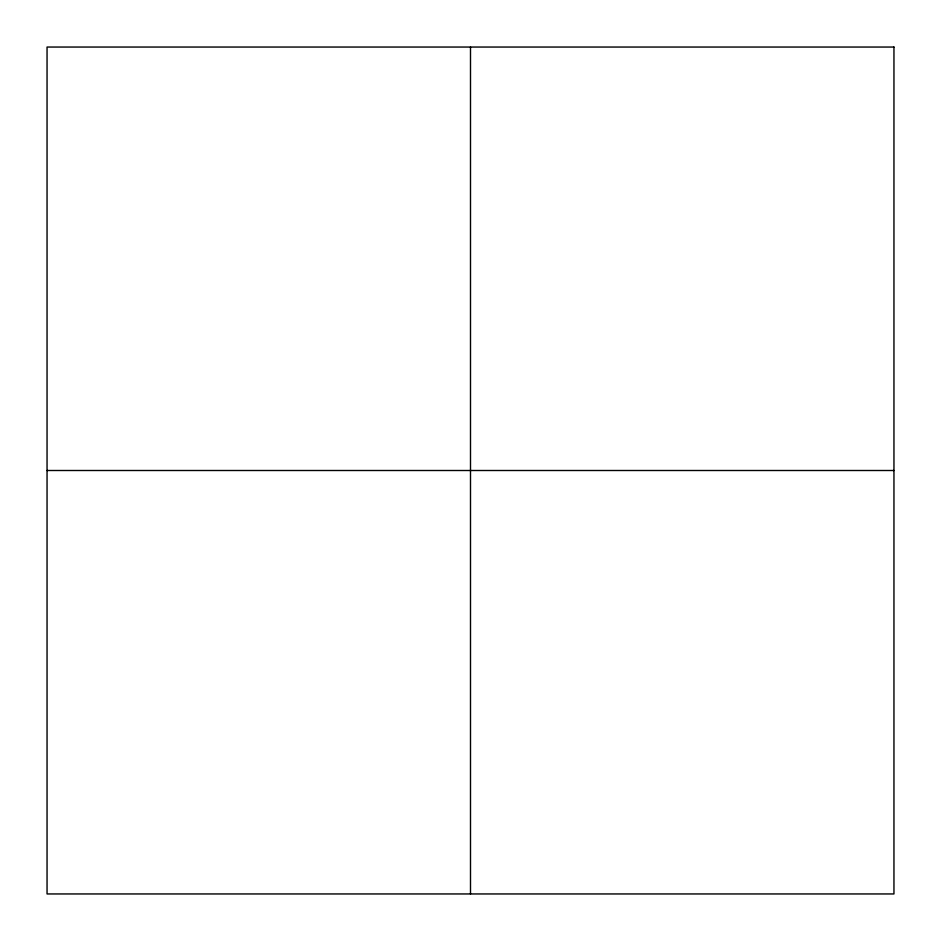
<?xml version="1.0" encoding="UTF-8"?>
<svg xmlns="http://www.w3.org/2000/svg" width="941" height="941" viewBox="0 0 941 941"><rect width="100%" height="100%" fill="white"/><g stroke="black" fill="none" stroke-linecap="round" stroke-linejoin="round"><path stroke-width="1.41" d="M47.05 470.5L893.95 470.5M470.5 47.05L470.5 893.95M893.95 47.05L47.05 47.05L47.05 893.95L893.95 893.95L893.95 47.05"/></g></svg>
